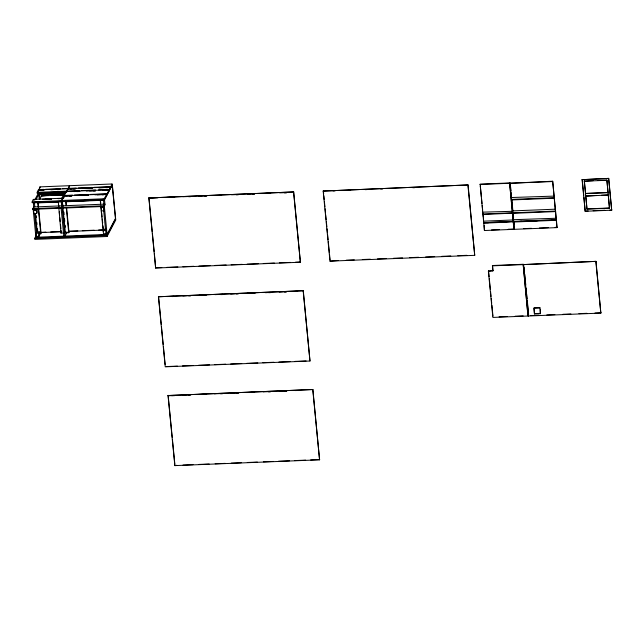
<?xml version="1.0" encoding="UTF-8"?>
<svg xmlns="http://www.w3.org/2000/svg" width="644" height="644" viewBox="0 0 644 644"><rect width="100%" height="100%" fill="white"/><g stroke="black" fill="none" stroke-linecap="round" stroke-linejoin="round"><path stroke-width="0.97" d="M33.375 199.97L33.399 199.415M62.854 198.634C62.991 197.297 61.309 200.646 61.752 201.524M72.184 195.736L64.279 195.792M64.569 195.172L64.601 196.122M66.606 192.331L66.549 191.501L108.997 189.755L109.061 190.64M513.284 222.027L513.043 219.982L483.555 221.166L483.515 218.936M513.22 221.818L483.797 223.21L483.845 222.631M512.463 213.309L512.487 212.778L513.043 219.982M513.316 221.93L513.324 221.447M556.392 219.717L556.352 220.304L513.872 222.003L513.92 221.423M38.39 190.302L38.415 189.9L110.47 186.969L110.543 187.839M62.895 198.449L57.968 198.682M67.87 188.684L61.768 200.485L61.864 201.516M75.92 188.652L68.006 188.692L66.783 191.188M512.342 211.184L509.613 182.952L480.134 184.128L484.433 230.528L513.912 229.344L513.357 221.512M554.106 196.074L552.681 181.222L510.032 183.258L514.508 229.32L556.98 227.614L556.424 219.781M555.531 211.578L555.579 211.079L556.11 218.252L513.783 219.684M107.137 194.295L108.989 189.763M110.865 187.219L112.032 183.991L39.96 186.881L38.737 190.23M482.726 212.15L512.197 211.312L512.423 213.349M482.984 214.492L483 213.961L483.322 216.988M511.521 197.515L554.082 196.106M512.825 210.894L555.297 209.187M554.226 198.199L554.251 197.668L555.329 209.219M36.064 235.76L34.696 238.369L34.792 239.399L107.049 236.501L115.743 219.998L112.346 184.965L104.513 199.809L32.264 202.707L32.208 201.596L33.367 199.382L62.862 198.191M33.383 199.704L35.364 199.592M38.407 190.189L44.315 189.924M61.776 201.258L32.297 202.441M68.336 189.046L69.56 185.697M109.335 190.334L109.375 189.481L98.468 189.891M40.025 199.157L41.28 195.728L47.076 195.438M38.39 189.867L37.223 192.081L37.28 193.192L66.767 192.009M37.28 193.192L38.366 191.131M34.696 200.083L38.326 193.2M36.217 199.181L39.389 193.16M38.922 194.367L65.559 193.087L38.922 194.367L39.405 199.302M32.876 208.632L33.754 206.966L104.932 204.116L104.127 206.458L32.941 209.316L32.876 208.632L104.062 205.774M32.941 209.316L33.818 207.658L33.335 202.659M33.56 210.443L34.84 209.059L37.07 208.97L37.376 212.126L36.652 213.494L33.866 213.607L33.56 210.443L36.346 210.338L37.07 208.97M42.77 193.128L43.092 193.128M33.866 213.607L34.623 213.212M35.782 233.305L37.062 231.921L39.284 231.832L39.598 234.988L38.873 236.356L36.088 236.461L35.782 233.305L38.568 233.192L39.284 231.832M36.088 236.461L35.975 232.935M39.115 233.893L40.781 233.828L41.055 233.313L38.648 208.576M64.336 232.943L61.011 233.072L58.306 201.886M62.999 192.371L66.364 191.493M63.321 192.371L63.144 192.097M63.772 196.992L63.7 194.77L63.989 197.764M65.479 191.662L65.358 191.888M65.591 192.113L65.833 191.646L63.828 191.727M69.447 185.697L68.216 189.046M66.718 191.477L66.324 192.234L54.708 192.661M61.011 233.072L61.091 230.576M66.59 207.457L68.989 232.186L68.723 232.709L65.398 232.838L65.793 232.082M66.155 232.065L65.897 232.548L66.791 232.508M100.536 204.092L100.303 199.914L100.77 203.158M99.925 199.809L102.839 199.35L102.356 199.6L102.75 199.93L102.992 199.471L101.028 199.551M102.396 199.946L102.638 199.487M103.273 199.801L103.523 199.318M103.877 199.302L103.483 200.059L100.158 200.195M112.032 183.991L112.137 185.021L104.336 199.809L104.239 198.779L106.727 194.061L106.807 194.923M110.462 186.977L109.343 189.449M101.663 206.378L100.947 207.746L103.925 207.263L103.362 207.288M104.127 206.458L105.004 204.8L104.513 199.809M101.253 210.902L104.038 210.789L103.925 207.263M106.115 229.151L103.885 229.24L103.169 230.6L106.147 230.117L105.584 230.141M103.193 231.381L103.459 230.866M100.73 206.04L103.475 233.764L106.26 233.651L106.147 230.117M115.461 218.493L107.073 234.408L35.887 237.266M107.049 236.501L106.944 235.463L115.646 218.96M148.836 197.966L293.696 191.936L300.386 262.229L155.647 268.033L148.836 197.966L293.696 191.936M155.647 268.033L154.399 253.8M158.432 296.755L303.292 290.726L309.981 361.018L165.242 366.822L158.432 296.755L303.292 290.726M220.787 195.438L214.887 195.462M168.036 395.545L312.887 389.515L319.577 459.808L174.838 465.612L168.036 395.545L312.887 389.515M168.857 395.762L173.832 395.448M265.497 292.706L270.432 292.4M174.838 465.612L176.963 465.306M323.183 191.075L468.091 184.941L474.725 255.338L329.986 261.15L323.183 191.075L468.091 184.941M296.707 291.458L294.815 291.426M297.061 291.442L297.472 291.321M329.986 261.15L338.205 260.498M483.676 222.776L513.179 221.415L483.668 222.655M484.433 230.528L484.151 225.529M513.912 229.344L509.613 182.952M512.31 212.802L482.823 213.985M512.938 212.834L555.378 211.071M513.751 221.568L556.231 219.862M488.385 271.188L493.006 270.681L492.507 265.513L523.169 264.282L527.991 316.019L492.877 317.428L488.385 271.188L493.006 270.681M492.829 271.011L492.507 265.513M514.508 229.32L514.411 226.189M556.98 227.614L552.681 181.222M554.073 197.692L511.602 199.399M527.991 316.019L523.169 264.282M523.588 264.587L596.014 261.359L600.836 313.097L528.587 315.995L523.588 264.587L596.014 261.359M582.096 179.676L608.733 178.388L611.687 210.202L585.171 211.264L582.096 179.676L608.733 178.388M601.48 195.253L608.322 194.979L609.466 208.213L586.982 209.115L584.269 181.197L593.188 180.626M596.586 195.454L585.718 196.106L608.322 194.979M528.587 315.995L528.571 313.684M585.171 211.264L583.939 197.217M586.982 209.115L585.839 195.929M534.456 313.926L534.077 307.848L540.01 307.615L540.388 313.684L534.456 313.926L533.9 308.186L539.833 307.945M609.466 208.213L606.873 180.078L598.075 180.433M540.388 313.684L540.195 309.531M61.719 198.288L63.643 194.834L51.979 195.301M37.272 192.339L79.703 190.648M64.625 195.454L72.498 195.14M110.8 186.671L94.008 187.348M90.273 194.432L107.121 193.82M111.162 185.222L112.225 185.182L115.526 219.185M43.639 189.368L38.785 189.634M45.603 189.288L60.343 188.7M62.315 188.62L76.225 188.064M78.206 187.984L92.036 187.428M38.785 190.141L43.695 189.94M50.578 189.666L59.417 189.312M68.385 188.95L75.3 188.676M83.197 188.362L92.092 188M98.999 187.726L107.894 187.372M51.19 189.642L60.037 189.288M82.835 188.378L92.044 188.096M98.637 187.742L107.846 187.46M41.699 190.286L43.663 190.205M57.421 189.658L59.385 189.578M70.244 189.022L72.321 188.942M73.287 189.022L75.267 188.942M89.097 188.386L92.06 188.265L90.063 188.386M105.882 187.71L107.862 187.629M81.675 190.568L95.505 190.012M37.263 193.015L66.799 191.743M70.502 191.598L79.751 191.22M86.304 190.962L95.562 190.592M102.477 190.31L109.391 190.036M73.762 191.59L79.687 191.349M89.564 190.954L95.489 190.721M105.366 190.318L109.319 190.165M76.757 191.606L79.727 191.485M93.549 190.93L95.529 190.849M49.693 192.862L39.445 193.256L39.63 195.204M42.536 193.385L63.611 192.54M41.627 194.174L55.183 193.635M58.081 193.514L64.859 193.24L64.279 193.466M46.843 194.166L54.587 193.852M51.456 194.947L55.336 194.794M51.971 195.245L62.718 194.81M48.083 195.454L41.095 195.897L63.579 194.995M74.471 195.06L88.3 194.512M64.263 195.752L106.735 194.053M79.099 195.454L88.357 195.084M94.901 194.818L104.779 194.424M65.591 196.09L71.516 195.848M81.394 195.454L88.309 195.172M97.196 194.818L104.111 194.544M69.56 196.098L71.532 196.018M85.362 195.47L88.325 195.349M102.13 194.826L104.127 194.713M42.246 199.318L51.085 198.964M45.491 199.31L51.383 199.077M61.212 198.682L63.176 198.602M49.435 199.326L51.407 199.246M61.768 200.485L104.239 198.779M32.24 201.862L61.768 200.703M68.264 200.968L77.135 200.614M84.034 200.34L93.895 199.946M99.804 199.704L103.072 199.576M479.957 184.466L509.436 183.282M510.032 183.258L552.504 181.552M32.248 202.53L61.727 201.347M77.763 200.703L80.259 200.598M94.024 200.051L96.576 199.946M34.43 202.771L40.661 202.538M45.676 202.337L56.72 201.894M72.426 201.258L62.363 201.653L65.398 232.838M78.326 201.025L89.146 200.59M94.056 200.397L100.939 200.115M150.72 198.03L157.74 197.748M166.764 197.386L173.783 197.104M182.807 196.742L189.827 196.468M198.851 196.106L206.869 195.784M231.526 194.794L238.546 194.512M247.562 194.15L254.581 193.868M263.605 193.506L270.625 193.224M279.649 192.862L286.669 192.58M57.984 201.886L61.309 201.749L61.776 206.627L61.277 201.54M172.664 197.37L174.669 197.289M188.708 196.726L190.713 196.645M204.744 196.082L206.748 196.001M236.42 194.81L238.425 194.73M252.464 194.166L254.469 194.085M268.5 193.522L270.504 193.442M284.543 192.878L286.548 192.798M333.061 190.93L335.017 190.857M348.662 190.31L350.61 190.23M365.14 189.65L367.088 189.569M380.733 189.022L382.681 188.942M412.812 187.734L414.76 187.654M37.521 202.9L58.596 202.055M65.422 201.781L100.818 200.356M584.269 181.197L606.753 180.296M103.676 210.443L104.239 210.419M587.103 208.889L609.586 207.988M512.374 213.148L482.944 214.532M40.669 232.363L45.845 232.154M50.707 231.953L61.752 231.51M68.57 231.236L77.852 230.866M82.335 230.689L94.137 230.214M98.645 230.037L103.595 229.836M40.556 232.581L61.631 231.735M68.449 231.462L103.845 230.045M585.283 211.039L588.23 210.926M593.14 210.725L604.925 210.25M609.836 210.057L611.8 209.976M68.989 232.186L66.912 232.275L64.899 236.098L62.146 207.787L61.075 207.827L63.828 236.147M36.281 236.098L36.845 236.074M105.89 233.305L106.453 233.281M34.696 238.369L106.944 235.463M513.743 221.447L556.255 219.805M486.784 222.703L488.748 222.623M503.487 222.035L505.451 221.955M519.837 221.375L521.809 221.294M535.639 220.739L537.611 220.659M551.441 220.103L553.421 220.031M491.485 229.916L499.35 229.602M508.197 229.248L514.089 229.014M523.572 228.628L531.477 228.314M539.374 228L548.269 227.638M555.176 227.364L557.157 227.284M155.759 267.815L161.797 267.574M166.82 267.373L177.873 266.93M182.904 266.729L193.957 266.286M198.98 266.077L210.041 265.634M215.064 265.433L226.124 264.99M231.148 264.789L242.208 264.346M247.232 264.145L258.284 263.702M263.316 263.501L274.368 263.058M279.391 262.857L290.452 262.414M295.475 262.213L300.498 262.003M346.247 260.176L354.289 259.846M362.322 259.524L370.364 259.202M377.4 258.92L386.448 258.558M393.484 258.276L402.532 257.914M409.568 257.632L418.616 257.27M425.652 256.988L434.7 256.626M441.736 256.344L450.776 255.974M457.812 255.692L466.86 255.33M492.33 265.843L523 264.612M167.182 296.546L174.065 296.272M182.912 295.918L190.785 295.596M199.238 295.258L206.12 294.984M214.975 294.63L222.84 294.316M230.705 293.994L238.57 293.68L236.485 293.978M247.191 293.334L254.219 293.052M279.206 292.054L286.033 291.78M171.98 296.57L173.952 296.49M188.7 295.902L190.664 295.821M204.043 295.282L206.008 295.202M220.755 294.614L222.719 294.533M252.094 293.358L255.105 293.237M268.685 292.69L270.665 292.609M284.503 292.054L286.483 291.974M534.633 313.596L540.566 313.354M499.068 316.848L507.094 316.526M515.12 316.204L523.153 315.882M530.769 315.576L538.795 315.254M546.82 314.932L554.854 314.61M562.88 314.288L570.906 313.966M578.932 313.644L586.966 313.322M594.992 313L601.013 312.759M166.361 366.565L177.422 366.122M182.445 365.921L193.506 365.47M198.529 365.269L209.582 364.826M214.613 364.625L225.666 364.182M230.697 363.981L241.75 363.538M246.773 363.337L257.833 362.894M262.857 362.693L273.917 362.25M278.941 362.049L289.993 361.598M295.024 361.397L306.077 360.954M182.679 395.094L190.543 394.78M198.408 394.466L206.273 394.152M214.42 393.822L222.212 393.508M230.979 393.162L238.771 392.848M246.628 392.534L254.42 392.22M263.187 391.866L270.005 391.592M279.279 391.222L286.306 390.94M295.338 390.578L298.349 390.457L297.939 390.578M171.707 395.754L174.669 395.633M188.467 395.078L190.431 395.005M204.237 394.45L206.201 394.37M220.578 393.79L222.55 393.717M236.388 393.162L238.361 393.082M268.596 391.866L270.569 391.785M284.72 391.222L286.652 391.141M183.001 465.065L193.047 464.662M199.077 464.421L209.131 464.018M215.16 463.777L225.215 463.374M231.244 463.133L241.299 462.73M247.328 462.489L257.375 462.086M263.404 461.845L273.459 461.442M278.482 461.241L289.542 460.79M294.566 460.589L305.626 460.146M310.649 459.945L319.698 459.583M554.178 198.215L511.714 199.946M555.474 211.594L513.018 213.325L513.067 212.826L513.59 217.728M511.537 197.515L511.159 192.725M512.841 210.902L512.471 206.201M513.944 221.431L514.226 224.321M608.612 178.605L611.687 210.202M606.873 180.078L608.129 193.039M595.845 261.689L600.836 313.097M584.39 180.98L585.646 193.941M582.216 179.451L583.754 195.245M524.055 267.22L524.538 272.162M524.723 274.143L525.786 285.018M526.067 287.981L526.454 291.933M526.647 293.914L527.13 298.856M527.323 300.829L528.378 311.704M510.209 182.928L510.402 184.884M510.587 186.849L510.974 190.769M511.908 200.429L512.286 204.277M480.319 186.068L481.358 196.718M481.543 198.658L482.018 203.504M482.203 205.436L482.67 210.282M488.555 270.858L489.134 276.759M489.319 278.731L490.374 289.55M490.567 291.515L491.042 296.433M491.235 298.405L491.71 303.324M491.903 305.288L492.958 316.107M467.922 185.271L474.725 255.338M323.352 190.745L323.65 193.747M323.843 195.752L324.23 199.753M324.423 201.757L324.914 206.764M325.107 208.769L325.494 212.77M325.687 214.774L326.178 219.773M326.371 221.778L326.854 226.785M327.047 228.781L327.442 232.79M327.635 234.794L328.118 239.793M328.311 241.798L329.382 252.81M329.575 254.815L330.066 259.814M293.575 192.162L300.386 262.229M303.179 290.943L309.981 361.018M312.775 389.733L319.577 459.808M148.957 197.74L152.266 231.776M152.459 233.78L154.206 251.796M158.553 296.53L161.274 324.56M161.467 326.564L163.222 344.58M163.415 346.585L165.162 364.601M168.148 395.319L172.23 437.365M172.431 439.361L174.862 464.388M104.32 206.096L107.137 235.1L35.959 237.95L33.142 208.946M103.451 199.849L103.958 204.929M103.732 207.634L104.038 210.789M105.954 230.488L106.26 233.651M103.257 206.136L103.443 208.093M103.636 210.041L105.624 230.544M103.885 229.24L104.038 230.818M101.06 206.128L101.446 210.089M101.728 213.051L102.114 217.012M102.307 218.992L102.694 222.953M102.984 225.915L103.362 229.876M66.396 205.476L65.833 201.242L66.066 205.42M66.26 207.368L68.723 232.709M63.909 212.085L64.094 214.541M64.472 218.437L64.754 221.359M65.133 225.263L65.326 227.211M62.339 201.5L62.83 206.491M58.596 204.856L58.789 206.829M59.264 211.779L59.554 214.75M59.844 217.712L60.23 221.673M60.52 224.643L60.898 228.596M39.96 186.881L40.065 187.919M39.043 194.15L39.517 199.085M38.455 206.595L37.899 202.361L38.221 207.513M38.415 209.461L40.781 233.828M36.346 210.338L36.652 213.494M38.568 233.192L38.873 236.356M36.153 215.66L36.338 217.608M36.813 222.486L37.006 224.434M37.489 228.797L37.666 231.252M34.398 202.619L34.808 206.668M35.468 213.494L37.272 232.009M34.84 209.059L34.993 210.636M34.679 213.792L36.579 233.313M585.605 193.474L608.081 192.572L585.605 193.474"/></g></svg>
